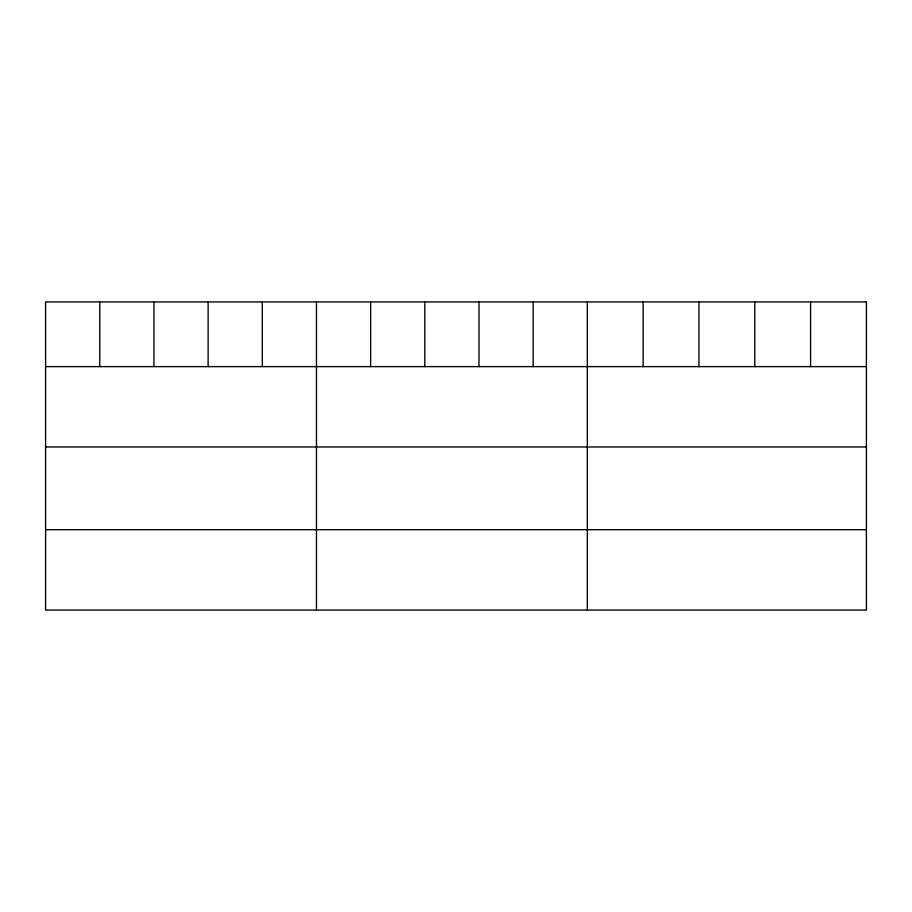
<?xml version="1.0" encoding="UTF-8"?>
<svg xmlns="http://www.w3.org/2000/svg" width="912" height="912" viewBox="0 0 912 912"><rect width="100%" height="100%" fill="white"/><g stroke="black" fill="none" stroke-linecap="round" stroke-linejoin="round"><path stroke-width="1.37" d="M45.6 366.624L866.4 366.624M45.6 446.96L866.4 446.96M45.6 529.724L866.4 529.724M810.586 301.94L810.586 366.624M754.771 301.94L754.771 366.624M698.957 301.94L698.957 366.624M643.142 301.94L643.142 366.624M587.328 301.94L587.328 610.06M533.155 301.94L533.155 366.624M478.982 301.94L478.982 366.624M424.81 301.94L424.81 366.624M370.637 301.94L370.637 366.624M316.464 301.94L316.464 610.06M262.291 301.94L262.291 366.624M208.118 301.94L208.118 366.624M153.946 301.94L153.946 366.624M99.773 301.94L99.773 366.624M866.4 301.94L45.6 301.94L45.6 610.06L866.4 610.06L866.4 301.94"/></g></svg>
